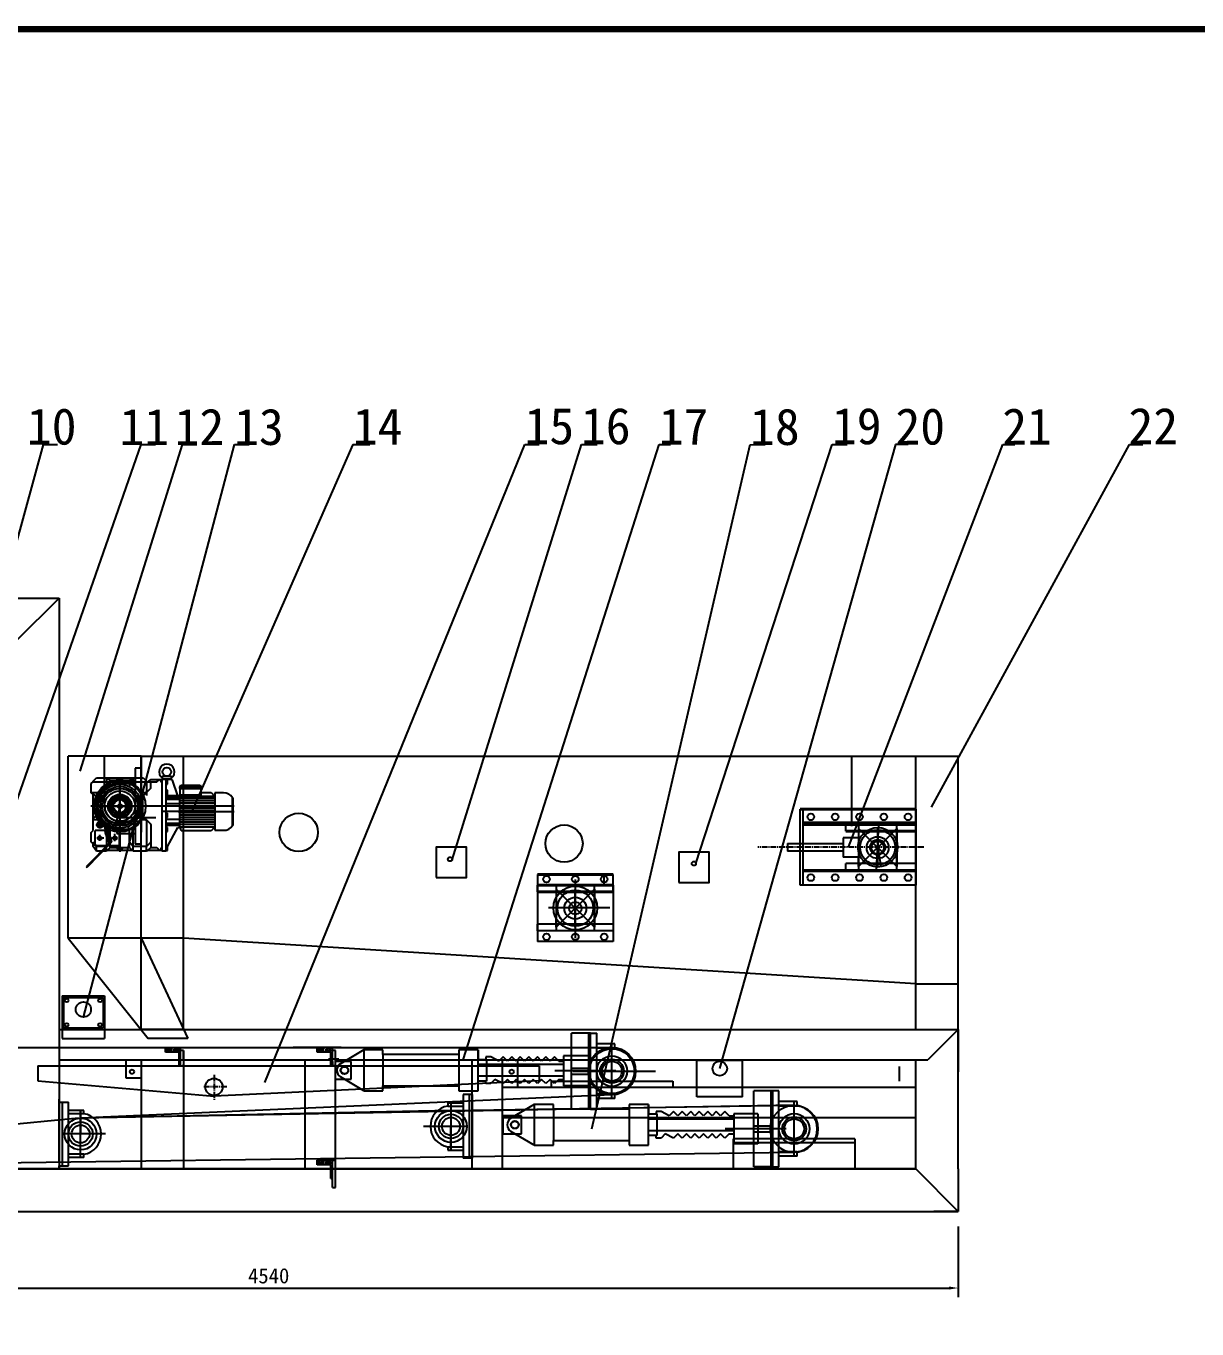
# Model space of a CAD drawing. Header units: millimetres. Extents: x 354 to 12360, y 282 to 8863.
# Drawn here: x 3442 to 7297, y 4573 to 8863 of the extents above; entities that cross this region are included whole.
import ezdxf

# ---------------------------------------------------------------- set-up
doc = ezdxf.new("R2010")
doc.units = ezdxf.units.MM
doc.linetypes.add('CENTER2', pattern=[28.575, 19.05, -3.175, 3.175, -3.175])
doc.linetypes.add('DASHDOT', pattern=[390.789474, 195.394737, -97.697368, 0, -97.697368])
for name, color, linetype in [('LC-004-002-----0', 7, 'Continuous'), ('LC-005-008-----0', 7, 'Continuous'), ('LC-007-006-MLN-0', 7, 'Continuous')]:
    doc.layers.add(name, color=color, linetype=linetype)
doc.styles.get("Standard").update_dxf_attribs({"font": ''})
doc.styles.get('Standard').set_extended_font_data('SimSun')
doc.dimstyles.new('ISO-25', dxfattribs={"dimtxt": 200, "dimasz": 180, "dimexe": 30, "dimexo": 50, "dimgap": 15, "dimtad": 1, "dimtxsty": 'Standard', "dimcen": 2.5, "dimadec": 0, "dimazin": 0, "dimtfac": 1, "dimtmove": 0, "dimatfit": 3, "dimfxl": 0, "dimarcsym": 0})

# ---------------------------------------------------------------- blocks, each defined once
blk = doc.blocks.new('*D2')
at = {"color": 0, "lineweight": -2, "transparency": 16777216}
for p, q in [((1970.7, 4909.7), (1970.7, 4677.6)), ((6510.7, 4909.7), (6510.7, 4677.6)), ((2000.7, 4707.6), (6480.7, 4707.6))]:
    blk.add_line(p, q, dxfattribs=at)
at = {"color": 0, "transparency": 16777216}
for points in [[(2000.7, 4712.6), (2000.7, 4702.6), (1970.7, 4707.6)], [(6480.7, 4712.6), (6480.7, 4702.6), (6510.7, 4707.6)]]:
    blk.add_solid(points, dxfattribs=at)
at = {"layer": 'Defpoints', "color": 0, "transparency": 16777216}
for p in [(1970.7, 4959.7), (6510.7, 4959.7), (6510.7, 4707.6)]:
    blk.add_point(p, dxfattribs=at)
at = {"color": 0, "transparency": 16777216, "insert": (4240.7, 4747.6), "char_height": 50, "attachment_point": 5}
blk.add_mtext('4540', dxfattribs=at)

msp = doc.modelspace()

# ---------------------------------------------------------------- hatches: boundary and pattern name
h = msp.add_hatch()
h.set_pattern_fill('ANSI37', scale=2, style=0)
h.set_pattern_definition([(135, (8741.947, 4547.212), (4.490128, 4.490128), []), (45, (8741.947, 4547.212), (4.490128, -4.490128), [])])
h.paths.add_polyline_path([(3933.71, 5499.737), (3950.71, 5499.737), (3950.71, 5489.737), (3929.71, 5489.737), (3929.71, 5493.737)])
h.paths.add_polyline_path([(3900.71, 5499.737), (3917.71, 5499.737), (3921.71, 5493.737), (3921.71, 5489.737), (3900.71, 5489.737)])
h = msp.add_hatch()
h.set_pattern_fill('ANSI37', scale=2, style=0)
h.set_pattern_definition([(135, (9241.947, 4547.212), (4.490128, 4.490128), []), (45, (9241.947, 4547.212), (4.490128, -4.490128), [])])
h.paths.add_polyline_path([(4429.71, 5489.737), (4429.71, 5493.737), (4433.71, 5499.737), (4450.71, 5499.737), (4450.71, 5489.737)])
h.paths.add_polyline_path([(4400.71, 5499.737), (4417.71, 5499.737), (4421.71, 5493.737), (4421.71, 5489.737), (4400.71, 5489.737)])
h = msp.add_hatch()
h.set_pattern_fill('ANSI31', scale=2, style=0)
h.set_pattern_definition([(135, (8741.947, 4547.212), (4.490128, 4.490128), [])])
h.paths.add_polyline_path([(3929.71, 5489.737), (3950.71, 5489.737), (3950.71, 5462.237), (3945.71, 5462.237), (3945.71, 5484.737), (3929.71, 5484.737)])
h.paths.add_polyline_path([(3945.71, 5462.237), (3950.71, 5462.237), (3950.71, 5439.737), (3945.71, 5439.737)])
h.paths.add_polyline_path([(3900.71, 5489.737), (3921.71, 5489.737), (3921.71, 5484.737), (3900.71, 5484.737)])
h = msp.add_hatch()
h.set_pattern_fill('ANSI31', scale=2, style=0)
h.set_pattern_definition([(135, (9241.947, 4547.212), (4.490128, 4.490128), [])])
h.paths.add_polyline_path([(4429.71, 5489.737), (4450.71, 5489.737), (4450.71, 5462.237), (4445.71, 5462.237), (4445.71, 5484.737), (4429.71, 5484.737)])
h.paths.add_polyline_path([(4445.71, 5462.237), (4450.71, 5462.237), (4450.71, 5439.737), (4445.71, 5439.737)])
h.paths.add_polyline_path([(4400.71, 5489.737), (4421.71, 5489.737), (4421.71, 5484.737), (4400.71, 5484.737)])
h = msp.add_hatch()
h.set_pattern_fill('ANSI37', scale=2, style=0)
h.set_pattern_definition([(135, (9241.657, 4176.141), (4.490128, 4.490128), []), (45, (9241.657, 4176.141), (4.490128, -4.490128), [])])
h.paths.add_polyline_path([(4433.42, 5128.665), (4450.42, 5128.665), (4450.42, 5118.665), (4429.42, 5118.665), (4429.42, 5122.665)])
h.paths.add_polyline_path([(4400.42, 5128.665), (4417.42, 5128.665), (4421.42, 5122.665), (4421.42, 5118.665), (4400.42, 5118.665)])
h = msp.add_hatch()
h.set_pattern_fill('ANSI31', scale=2, style=0)
h.set_pattern_definition([(135, (9241.657, 4176.141), (4.490128, 4.490128), [])])
h.paths.add_polyline_path([(4429.42, 5118.665), (4450.42, 5118.665), (4450.42, 5091.165), (4445.42, 5091.165), (4445.42, 5113.665), (4429.42, 5113.665)])
h.paths.add_polyline_path([(4445.42, 5091.165), (4450.42, 5091.165), (4450.42, 5068.665), (4445.42, 5068.665)])
h.paths.add_polyline_path([(4400.42, 5118.665), (4421.42, 5118.665), (4421.42, 5113.665), (4400.42, 5113.665)])

# ---------------------------------------------------------------- linework, layer by layer
at = {"color": 40, "true_color": 0xf8d731}
for p, q in [((2914.389, 5351.978), (3499.074, 7485.182)), ((3348.398, 6131.737), (3821.273, 7485.182)), ((3499.074, 7485.182), (3545.316, 7485.182)), ((3619.761, 6409.96), (3956.637, 7485.182)), ((3630.71, 5599.737), (4127.891, 7485.182)), ((3821.273, 7485.182), (3867.844, 7485.182)), ((3956.637, 7485.182), (4003.794, 7485.182)), ((3986.596, 6272.483), (4518.739, 7485.182)), ((4127.891, 7485.182), (4176.704, 7485.182)), ((4227.766, 5384.443), (5083.959, 7485.182)), ((4517.805, 7485.042), (4574.237, 7485.182)), ((4844.64, 6117.703), (5270.029, 7485.182)), ((4881.515, 5459.237), (5525.73, 7485.182)), ((5083.959, 7485.182), (5131.513, 7485.182)), ((5270.029, 7485.182), (5321.882, 7485.182)), ((5304.258, 5231.651), (5826.04, 7485.182)), ((5525.73, 7485.182), (5563.171, 7485.04)), ((5647.419, 6105.417), (6096.324, 7485.182)), ((5725.71, 5430.157), (6305.061, 7485.182)), ((5825.517, 7483.854), (5875.32, 7485.182)), ((6096.324, 7485.182), (6145.033, 7485.182)), ((6149.441, 6158.926), (6657.73, 7485.182)), ((6346.148, 7485.182), (6304.268, 7485.096)), ((6423.011, 6290.983), (7074.122, 7485.182)), ((6657.73, 7485.182), (6697.566, 7485.182)), ((7074.122, 7485.182), (7118.298, 7485.182))]:
    msp.add_line(p, q, dxfattribs=at)
at = {"color": 7}
for p, q in [((1970.71, 6979.737), (3550.71, 6979.737)), ((3410.71, 6839.737), (3550.71, 6979.737)), ((3470.71, 6979.737), (3550.71, 6979.737)), ((3550.71, 6979.737), (3550.71, 6839.737)), ((3550.71, 6979.737), (3550.71, 5099.737)), ((3820.71, 6459.237), (3580.71, 6459.237)), ((3580.71, 5859.237), (3580.71, 6459.237)), ((3700.71, 6294.237), (3700.71, 6459.237)), ((3820.71, 6459.237), (3820.71, 6209.237)), ((3820.71, 6459.237), (6510.71, 6459.237)), ((3820.71, 5559.237), (3820.71, 6459.237)), ((3960.71, 5559.237), (3960.71, 6459.237)), ((6160.71, 6228.877), (6160.71, 6459.237)), ((6370.71, 5559.237), (6370.71, 6459.237)), ((6510.71, 5559.237), (6510.71, 6459.237)), ((3820.71, 6419.237), (3800.71, 6419.237)), ((3800.71, 6419.237), (3800.71, 6169.237)), ((3891.41, 6392.937), (3899.307, 6395.037)), ((3891.41, 6392.937), (3919.41, 6392.937)), ((3891.41, 6386.683), (3891.41, 6392.937)), ((3911.512, 6395.037), (3919.41, 6392.937)), ((3919.41, 6392.937), (3919.41, 6386.683)), ((3656.21, 6369.137), (3663.21, 6374.037)), ((3656.21, 6338.337), (3656.21, 6369.137)), ((3663.21, 6376.837), (3674.41, 6388.037)), ((3663.21, 6374.037), (3663.21, 6376.837)), ((3663.21, 6374.037), (3838.21, 6374.037)), ((3674.41, 6388.037), (3827.01, 6388.037)), ((3706.61, 6388.037), (3706.61, 6363.448)), ((3706.61, 6388.037), (3719.21, 6379.637)), ((3719.21, 6379.849), (3719.21, 6360.856)), ((3719.21, 6379.849), (3800.71, 6379.849)), ((3719.21, 6379.637), (3719.21, 6360.645)), ((3719.21, 6379.637), (3782.21, 6379.637)), ((3739.51, 6379.637), (3747.088, 6388.037)), ((3740.71, 6383.653), (3740.71, 6369.207)), ((3740.71, 6369.418), (3800.71, 6369.418)), ((3750.71, 6390.137), (3750.71, 6323.987)), ((3750.71, 6383.653), (3750.71, 6204.397)), ((3750.71, 6294.449), (3750.71, 6366.237)), ((3754.332, 6388.037), (3761.91, 6379.637)), ((3782.21, 6379.637), (3794.81, 6388.037)), ((3782.21, 6379.637), (3782.21, 6360.645)), ((3794.81, 6363.448), (3794.81, 6388.037)), ((3825.61, 6325.737), (3851.885, 6352.012)), ((3827.01, 6388.037), (3838.21, 6376.837)), ((3838.21, 6376.837), (3838.21, 6374.037)), ((3838.21, 6374.037), (3838.21, 6341.837)), ((3838.21, 6374.037), (3844.51, 6374.037)), ((3838.21, 6350.025), (3838.21, 6329.025)), ((3844.51, 6374.037), (3852.91, 6381.737)), ((3844.51, 6374.037), (3872.51, 6374.037)), ((3852.91, 6381.737), (3885.11, 6381.737)), ((3852.91, 6354.486), (3852.91, 6374.037)), ((3872.51, 6374.037), (3881.26, 6381.737)), ((3885.11, 6381.737), (3885.11, 6378.237)), ((3885.11, 6381.737), (3888.61, 6381.737)), ((3891.41, 6383.137), (3888.61, 6381.737)), ((3922.21, 6381.737), (3888.61, 6381.737)), ((3888.61, 6381.737), (3888.61, 6147.237)), ((3891.41, 6383.137), (3891.41, 6386.683)), ((3919.41, 6383.137), (3891.41, 6383.137)), ((3919.41, 6383.137), (3891.41, 6383.137)), ((3908.994, 6373.337), (3900.986, 6373.337)), ((3901.91, 6381.737), (3901.91, 6150.737)), ((3901.91, 6380.197), (3901.91, 6366.477)), ((3908.07, 6380.197), (3901.91, 6380.197)), ((3901.91, 6366.477), (3908.07, 6366.477)), ((3908.07, 6366.477), (3908.07, 6380.197)), ((3919.41, 6386.683), (3919.41, 6383.137)), ((3922.21, 6381.737), (3919.41, 6383.137)), ((3922.186, 6381.737), (3922.21, 6381.737)), ((3942.16, 6328.537), (3924.17, 6380.326)), ((3948.46, 6356.887), (3951.96, 6363.187)), ((3948.46, 6356.887), (4018.46, 6356.887)), ((3948.46, 6352.687), (3948.46, 6356.887)), ((4018.46, 6352.687), (3948.46, 6352.687)), ((3949.86, 6352.687), (4017.06, 6352.687)), ((3949.86, 6330.092), (3949.86, 6352.687)), ((3951.96, 6363.187), (4014.96, 6363.187)), ((3983.46, 6365.287), (3983.46, 6352.687)), ((4014.96, 6363.187), (4018.46, 6356.887)), ((4017.06, 6352.687), (4017.06, 6330.092)), ((4018.46, 6356.887), (4018.46, 6352.687)), ((3681.498, 6338.337), (3656.21, 6338.337)), ((3662.51, 6333.406), (3656.21, 6338.337)), ((3662.51, 6333.406), (3672.31, 6325.737)), ((3662.51, 6214.437), (3662.51, 6333.406)), ((3672.31, 6325.737), (3672.31, 6262.737)), ((3675.81, 6325.737), (3684.302, 6325.737)), ((3675.81, 6325.737), (3675.81, 6262.737)), ((3750.71, 6232.359), (3750.71, 6334.43)), ((3750.71, 6232.147), (3750.71, 6334.218)), ((3750.71, 6326.299), (3750.71, 6262.599)), ((3750.71, 6326.087), (3750.71, 6262.387)), ((3817.117, 6325.737), (3825.61, 6325.737)), ((3834.71, 6338.337), (3819.921, 6338.337)), ((3825.61, 6325.737), (3825.61, 6262.737)), ((3908.994, 6339.737), (3900.986, 6339.737)), ((3908.07, 6346.597), (3901.91, 6346.597)), ((3901.91, 6346.597), (3901.91, 6332.877)), ((3901.91, 6332.877), (3908.07, 6332.877)), ((3948.46, 6315.882), (3901.91, 6315.882)), ((3942.16, 6328.537), (3904.01, 6328.537)), ((3948.46, 6321.887), (3904.01, 6321.887)), ((3908.07, 6332.877), (3908.07, 6346.597)), ((3948.46, 6328.537), (3942.16, 6328.537)), ((3948.46, 6224.237), (3948.46, 6328.537)), ((3948.46, 6225.637), (3948.46, 6327.137)), ((3948.46, 6327.137), (3950.56, 6327.137)), ((4063.61, 6319.329), (3948.46, 6319.329)), ((4063.61, 6311.521), (3948.46, 6311.521)), ((4017.06, 6330.092), (3949.86, 6330.092)), ((3950.56, 6327.137), (3951.081, 6330.092)), ((3950.56, 6327.137), (4061.86, 6327.137)), ((4017.06, 6339.737), (4051.287, 6339.737)), ((4051.287, 6339.737), (4061.86, 6327.137)), ((4061.86, 6327.137), (4063.61, 6327.137)), ((4063.61, 6337.987), (4063.61, 6214.787)), ((4092.31, 6337.987), (4063.61, 6337.987)), ((4121.71, 6230.537), (4121.71, 6322.237)), ((4123.81, 6232.637), (4123.81, 6320.137)), ((4127.52, 6294.237), (3655.51, 6294.237)), ((3672.31, 6304.737), (3662.51, 6297.159)), ((3662.51, 6291.315), (3672.31, 6283.737)), ((3720.96, 6294.449), (3670.21, 6294.449)), ((3720.96, 6294.237), (3670.21, 6294.237)), ((3687.97, 6294.025), (3813.449, 6294.025)), ((3718.86, 6294.449), (3782.56, 6294.449)), ((3718.86, 6294.237), (3782.56, 6294.237)), ((3726.63, 6300.537), (3730.677, 6300.537)), ((3726.63, 6300.537), (3726.63, 6287.937)), ((3726.63, 6287.937), (3730.677, 6287.937)), ((3750.71, 6294.237), (3735.013, 6223.969)), ((3750.71, 6264.699), (3750.71, 6143.949)), ((3750.71, 6264.487), (3750.71, 6143.737)), ((3831.21, 6294.449), (3780.46, 6294.449)), ((3831.21, 6294.237), (3780.46, 6294.237)), ((3948.46, 6276.387), (3887.113, 6276.387)), ((3908.994, 6264.137), (3900.986, 6264.137)), ((3948.46, 6301.869), (3901.91, 6301.869)), ((3901.91, 6270.997), (3901.91, 6257.277)), ((3908.07, 6270.997), (3901.91, 6270.997)), ((3908.07, 6257.277), (3908.07, 6270.997)), ((3942.685, 6276.387), (4063.61, 6276.387)), ((4063.61, 6303.714), (3948.46, 6303.714)), ((4063.61, 6295.906), (3948.46, 6295.906)), ((4063.61, 6288.098), (3948.46, 6288.098)), ((4063.61, 6280.291), (3948.46, 6280.291)), ((4063.61, 6272.483), (3948.46, 6272.483)), ((4063.61, 6264.675), (3948.46, 6264.675)), ((4060.6, 6276.387), (4126.82, 6276.387)), ((5990.71, 6033.926), (5990.71, 6283.926)), ((6000.71, 6033.926), (6000.71, 6283.926)), ((6370.71, 6283.926), (6370.71, 6033.926)), ((3672.31, 6262.737), (3662.51, 6255.067)), ((3662.51, 6250.137), (3681.498, 6250.137)), ((3673.01, 6233.337), (3698.21, 6233.337)), ((3675.81, 6262.737), (3684.302, 6262.737)), ((3685.61, 6240.207), (3679.66, 6236.772)), ((3679.66, 6236.772), (3679.66, 6229.901)), ((3679.66, 6229.901), (3685.61, 6226.466)), ((3685.61, 6220.737), (3685.61, 6245.937)), ((3691.56, 6236.772), (3685.61, 6240.207)), ((3685.61, 6226.466), (3691.56, 6229.901)), ((3691.56, 6229.901), (3691.56, 6236.772)), ((3704.318, 6234.236), (3699.488, 6232.942)), ((3699.488, 6232.942), (3715.017, 6174.986)), ((3704.318, 6234.236), (3719.847, 6176.28)), ((3706.61, 6225.025), (3706.61, 6161.237)), ((3719.21, 6220.156), (3738.81, 6241.737)), ((3738.81, 6241.737), (3762.61, 6241.737)), ((3820.71, 6244.237), (3750.71, 6244.237)), ((3869.511, 6255.827), (3754.227, 6255.827)), ((3762.61, 6241.737), (3782.21, 6220.156)), ((3794.81, 6161.237), (3794.81, 6225.025)), ((3825.61, 6262.737), (3817.117, 6262.737)), ((3819.921, 6250.137), (3834.71, 6250.137)), ((3820.71, 5859.237), (3820.71, 6244.237)), ((3825.61, 6262.737), (3851.885, 6236.462)), ((3838.21, 6246.637), (3838.21, 6161.237)), ((3852.91, 6233.987), (3852.91, 6177.386)), ((3901.91, 6257.277), (3908.07, 6257.277)), ((3948.46, 6250.904), (3901.91, 6250.904)), ((3948.46, 6236.892), (3901.91, 6236.892)), ((3901.91, 6224.097), (3901.91, 6210.377)), ((3908.07, 6224.097), (3901.91, 6224.097)), ((3948.46, 6230.887), (3904.01, 6230.887)), ((3908.07, 6161.985), (3942.16, 6224.237)), ((3908.07, 6210.377), (3908.07, 6224.097)), ((3942.16, 6224.237), (3948.46, 6224.237)), ((4063.61, 6256.867), (3948.46, 6256.867)), ((4063.61, 6249.06), (3948.46, 6249.06)), ((4063.61, 6241.252), (3948.46, 6241.252)), ((4063.61, 6233.444), (3948.46, 6233.444)), ((3950.56, 6225.637), (3948.46, 6225.637)), ((4061.86, 6225.637), (3950.56, 6225.637)), ((3952.781, 6213.037), (3950.56, 6225.637)), ((4061.86, 6225.637), (4051.287, 6213.037)), ((4063.61, 6225.637), (4061.86, 6225.637)), ((6140.71, 6211.926), (6140.71, 6233.926)), ((6183.012, 6233.926), (6183.012, 6083.926)), ((6241.523, 6084.043), (6249.897, 6233.81)), ((6245.71, 6223.926), (6245.71, 6158.926)), ((6308.408, 6083.926), (6308.408, 6233.926)), ((6370.71, 6211.926), (6370.71, 6233.926)), ((6370.71, 6211.926), (6370.71, 6225.899)), ((3656.21, 6208.137), (3662.51, 6214.437)), ((3656.21, 6177.337), (3656.21, 6208.137)), ((3669.664, 6164.234), (3669.664, 6214.234)), ((3749.664, 6214.234), (3669.664, 6214.234)), ((3697.648, 6189.234), (3674.92, 6189.234)), ((3684.664, 6180.265), (3684.664, 6199.674)), ((3703.371, 6218.453), (3700.473, 6217.676)), ((3700.473, 6217.676), (3708.237, 6188.699)), ((3701.033, 6202.419), (3718.482, 6207.089)), ((3711.098, 6220.523), (3708.2, 6219.747)), ((3711.135, 6189.475), (3708.237, 6188.699)), ((3711.098, 6220.523), (3723.187, 6175.406)), ((3719.21, 6158.437), (3719.21, 6220.156)), ((3743.493, 6189.234), (3724.65, 6189.234)), ((3778.01, 6213.737), (3727.61, 6213.737)), ((3734.664, 6179.295), (3734.664, 6202.779)), ((3740.71, 6219.055), (3740.71, 6204.609)), ((3740.71, 6219.055), (3800.71, 6219.055)), ((3740.71, 6204.609), (3800.71, 6204.609)), ((3749.664, 6164.234), (3749.664, 6214.234)), ((3782.21, 6158.437), (3782.21, 6220.156)), ((3908.994, 6217.237), (3900.986, 6217.237)), ((3901.91, 6210.377), (3908.07, 6210.377)), ((4051.287, 6213.037), (3952.781, 6213.037)), ((4063.61, 6214.787), (4092.31, 6214.787)), ((6131.62, 6189.762), (6131.62, 6126.036)), ((6183.012, 6189.762), (6131.62, 6189.762)), ((6183.012, 6220.597), (6183.012, 6189.762)), ((6308.408, 6095.201), (6183.012, 6220.597)), ((6183.012, 6095.201), (6308.408, 6220.597)), ((6245.71, 6095.899), (6245.71, 6219.899)), ((6308.408, 6220.597), (6308.408, 6095.201)), ((3719.847, 6176.28), (3640.162, 6094.762)), ((3723.187, 6175.406), (3642.307, 6092.665)), ((3662.51, 6171.037), (3656.21, 6177.337)), ((3662.51, 6175.937), (3662.51, 6171.037)), ((3673.359, 6162.535), (3662.51, 6175.937)), ((3662.51, 6161.937), (3662.51, 6171.037)), ((3674.41, 6145.837), (3662.51, 6161.937)), ((3749.664, 6164.234), (3669.664, 6164.234)), ((3674.41, 6145.837), (3674.41, 6161.237)), ((3706.61, 6145.837), (3674.41, 6145.837)), ((3705, 6161.237), (3676.079, 6161.237)), ((3706.61, 6145.837), (3706.61, 6161.237)), ((3709.41, 6148.637), (3706.61, 6145.837)), ((3719.21, 6175.937), (3707.657, 6162.459)), ((3709.41, 6148.637), (3719.21, 6158.437)), ((3792.01, 6148.637), (3709.41, 6148.637)), ((3719.847, 6176.28), (3715.017, 6174.986)), ((3719.21, 6158.437), (3782.21, 6158.437)), ((3747.088, 6148.637), (3739.51, 6158.437)), ((3761.91, 6158.437), (3754.332, 6148.637)), ((3793.762, 6162.459), (3782.21, 6175.937)), ((3782.21, 6158.437), (3792.01, 6148.637)), ((3794.81, 6145.837), (3792.01, 6148.637)), ((3794.81, 6145.837), (3794.81, 6161.237)), ((3838.21, 6145.837), (3794.81, 6145.837)), ((3836.76, 6161.237), (3796.419, 6161.237)), ((3820.71, 6169.237), (3800.71, 6169.237)), ((3838.21, 6145.837), (3838.21, 6161.237)), ((3841.476, 6148.637), (3838.21, 6145.837)), ((3851.885, 6174.912), (3839.235, 6162.262)), ((3841.476, 6148.637), (3852.91, 6158.437)), ((3888.61, 6148.637), (3841.476, 6148.637)), ((3852.91, 6175.937), (3852.91, 6158.437)), ((3852.91, 6158.437), (3872.51, 6158.437)), ((3872.51, 6158.437), (3881.26, 6148.637)), ((3885.11, 6152.137), (3885.11, 6148.637)), ((3888.61, 6147.237), (3901.91, 6147.237)), ((3908.994, 6155.637), (3900.986, 6155.637)), ((3901.91, 6162.497), (3901.91, 6148.777)), ((3908.07, 6162.497), (3901.91, 6162.497)), ((3901.91, 6147.237), (3901.91, 6150.737)), ((3901.91, 6148.777), (3908.07, 6148.777)), ((3908.07, 6148.777), (3908.07, 6162.497)), ((5949.159, 6171.774), (5949.159, 6146.079)), ((5949.159, 6171.774), (6131.62, 6171.774)), ((6131.62, 6146.079), (5949.159, 6146.079)), ((6245.71, 6158.926), (6256.476, 6094.824)), ((3640.162, 6094.762), (3642.307, 6092.665)), ((6183.012, 6126.036), (6131.62, 6126.036)), ((6140.71, 6083.926), (6140.71, 6105.926)), ((6370.71, 6105.926), (6140.71, 6105.926)), ((6183.012, 6095.201), (6183.012, 6126.036)), ((6370.71, 6105.926), (6370.71, 6083.926)), ((5125.225, 6069.237), (5125.225, 5849.237)), ((5250.225, 6053.072), (5250.225, 5859.536)), ((5345.225, 6034.237), (5345.225, 6069.237)), ((5375.225, 6034.237), (5375.225, 6069.237)), ((6370.71, 6083.926), (6000.71, 6083.926)), ((6370.71, 6078.926), (6000.71, 6078.926)), ((5125.225, 6012.237), (5125.225, 6034.237)), ((5187.527, 6034.237), (5187.527, 5884.237)), ((5187.527, 6020.907), (5187.527, 5990.072)), ((5312.923, 5895.511), (5187.527, 6020.907)), ((5187.527, 5895.511), (5312.923, 6020.907)), ((5250.225, 5896.209), (5250.225, 6020.209)), ((5312.923, 5884.237), (5312.923, 6034.237)), ((5312.923, 6020.907), (5312.923, 5895.511)), ((5375.225, 6034.237), (5375.225, 5849.237)), ((5375.225, 6012.237), (5375.225, 6034.237)), ((5375.225, 6012.237), (5375.225, 6026.209)), ((6370.71, 6033.926), (5990.71, 6033.926)), ((5363.7, 5959.237), (5161.943, 5959.237)), ((5187.527, 5895.511), (5187.527, 5926.346)), ((5125.225, 5884.237), (5125.225, 5906.237)), ((5375.225, 5906.237), (5125.225, 5906.237)), ((5375.225, 5884.237), (5125.225, 5884.237)), ((5375.225, 5906.237), (5375.225, 5884.237)), ((3820.71, 5859.237), (3580.71, 5859.237)), ((3580.71, 5859.237), (3844.31, 5529.737)), ((3820.71, 5859.237), (3974.476, 5529.737)), ((3960.71, 5859.237), (3820.71, 5859.237)), ((6370.71, 5709.237), (3960.71, 5859.237)), ((5375.225, 5849.237), (5125.225, 5849.237)), ((6370.71, 5709.237), (6510.71, 5709.237)), ((3560.71, 5669.737), (3700.71, 5669.737)), ((3560.71, 5669.737), (3560.71, 5529.737)), ((3565.71, 5664.737), (3565.71, 5564.237)), ((3565.71, 5664.737), (3695.71, 5664.737)), ((3695.71, 5664.737), (3695.71, 5564.237)), ((3700.71, 5669.737), (3700.71, 5529.737)), ((3550.71, 5559.237), (6510.71, 5559.237)), ((3565.71, 5564.237), (3695.71, 5564.237)), ((3960.71, 5559.237), (3820.71, 5559.237)), ((5237.71, 5296.737), (5237.71, 5546.737)), ((5300.71, 5546.737), (5237.71, 5546.737)), ((5294.71, 5296.737), (5294.71, 5546.737)), ((5300.71, 5546.737), (5320.71, 5546.737)), ((5300.71, 5296.737), (5300.71, 5546.737)), ((5320.71, 5296.737), (5320.71, 5546.737)), ((6370.71, 5559.237), (6370.71, 5559.237)), ((6510.71, 5559.237), (6410.71, 5459.237)), ((6430.71, 5559.237), (6510.71, 5559.237)), ((6510.71, 5559.237), (6510.71, 5419.237)), ((6510.71, 5099.737), (6510.71, 5559.237)), ((3340.71, 5499.737), (5370.71, 5499.737)), ((3560.71, 5529.737), (3700.71, 5529.737)), ((3974.476, 5529.737), (3844.31, 5529.737)), ((3900.71, 5489.737), (3900.71, 5499.737)), ((3917.71, 5499.737), (3921.71, 5493.737)), ((3921.71, 5484.737), (3921.71, 5493.737)), ((3933.71, 5499.737), (3929.71, 5493.737)), ((3929.71, 5484.737), (3929.71, 5493.737)), ((3950.71, 5489.737), (3950.71, 5499.737)), ((4478.853, 5499.737), (4321.458, 5499.737)), ((4400.71, 5489.737), (4400.71, 5499.737)), ((4417.71, 5499.737), (4421.71, 5493.737)), ((4421.71, 5484.737), (4421.71, 5493.737)), ((4433.71, 5499.737), (4429.71, 5493.737)), ((4429.71, 5484.737), (4429.71, 5493.737)), ((4450.71, 5489.737), (4450.71, 5499.737)), ((4553.584, 5491.96), (4477.193, 5446.377)), ((4616.981, 5491.96), (4553.584, 5491.96)), ((4553.584, 5491.96), (4553.584, 5357.241)), ((4616.981, 5476.11), (4616.981, 5491.96)), ((4930.11, 5491.96), (4866.712, 5491.96)), ((4866.712, 5491.96), (4866.712, 5476.11)), ((4866.712, 5491.96), (4866.712, 5357.241)), ((4930.11, 5491.96), (4930.11, 5460.261)), ((4930.11, 5357.241), (4930.11, 5491.96)), ((5380.71, 5511.365), (5320.71, 5511.365)), ((5380.71, 5496.918), (5320.71, 5496.918)), ((5370.71, 5332.109), (5370.71, 5511.365)), ((5380.71, 5496.918), (5380.71, 5511.365)), ((3550.71, 5459.237), (3550.71, 5329.737)), ((3550.71, 5459.237), (4445.71, 5459.237)), ((3770.71, 5459.237), (3770.71, 5399.237)), ((3820.71, 5459.237), (3820.71, 5099.737)), ((3900.71, 5484.737), (3900.71, 5489.737)), ((3921.71, 5489.737), (3900.71, 5489.737)), ((3945.71, 5484.737), (3900.71, 5484.737)), ((3960.71, 5489.737), (3929.71, 5489.737)), ((3945.71, 5439.737), (3945.71, 5484.737)), ((3950.71, 5439.737), (3950.71, 5489.737)), ((3960.71, 5459.237), (3960.71, 5489.737)), ((3960.71, 5489.737), (3960.71, 5099.737)), ((4360.71, 5099.737), (4360.71, 5459.237)), ((4421.71, 5489.737), (4400.71, 5489.737)), ((4400.71, 5484.737), (4400.71, 5489.737)), ((4445.71, 5484.737), (4400.71, 5484.737)), ((4460.71, 5489.737), (4429.71, 5489.737)), ((4437.274, 5462.237), (4471.863, 5462.237)), ((4445.71, 5439.737), (4445.71, 5484.737)), ((4450.71, 5439.737), (4450.71, 5489.737)), ((4450.71, 5453.961), (4450.71, 5439.737)), ((4460.71, 5459.237), (4460.71, 5489.737)), ((4460.71, 5448.301), (4460.71, 5459.237)), ((4460.71, 5459.237), (6410.71, 5459.237)), ((4512.177, 5453.961), (4460.71, 5453.961)), ((4512.177, 5395.239), (4512.177, 5453.961)), ((4693.298, 5476.11), (4616.981, 5476.11)), ((4616.981, 5476.11), (4616.981, 5373.09)), ((4866.712, 5476.11), (4693.298, 5476.11)), ((4910.71, 5099.737), (4910.71, 5459.237)), ((4930.11, 5460.261), (4957.687, 5460.261)), ((4955.959, 5468.584), (4955.959, 5460.261)), ((4971.657, 5468.584), (4955.959, 5468.584)), ((4957.687, 5460.261), (4957.687, 5444.412)), ((4957.687, 5460.261), (4957.687, 5388.939)), ((4998.702, 5454.522), (4971.657, 5468.584)), ((5012.863, 5468.584), (4998.702, 5454.522)), ((5010.71, 5099.737), (5010.71, 5459.237)), ((5026.826, 5454.522), (5012.863, 5468.584)), ((5040.987, 5468.584), (5026.826, 5454.522)), ((5054.951, 5454.522), (5040.987, 5468.584)), ((5069.112, 5468.584), (5054.951, 5454.522)), ((5060.71, 5369.237), (5060.71, 5459.237)), ((5083.075, 5454.522), (5069.112, 5468.584)), ((5097.237, 5468.584), (5083.075, 5454.522)), ((5111.2, 5454.522), (5097.237, 5468.584)), ((5125.361, 5468.584), (5111.2, 5454.522)), ((5139.325, 5454.522), (5125.361, 5468.584)), ((5153.486, 5468.584), (5139.325, 5454.522)), ((5167.449, 5454.522), (5153.486, 5468.584)), ((5181.61, 5468.584), (5167.449, 5454.522)), ((5195.574, 5454.522), (5181.61, 5468.584)), ((5195.574, 5454.522), (5211.463, 5454.522)), ((5211.463, 5472.148), (5211.463, 5373.883)), ((5290.71, 5472.148), (5211.463, 5472.148)), ((5800.71, 5457.112), (5650.71, 5457.112)), ((5650.71, 5337.112), (5650.71, 5457.112)), ((5800.71, 5337.112), (5800.71, 5457.112)), ((6370.71, 5099.737), (6370.71, 5459.237)), ((3480.71, 5439.737), (5130.71, 5439.737)), ((3480.71, 5439.737), (3480.71, 5389.737)), ((3945.71, 5439.737), (3950.71, 5439.737)), ((3950.71, 5439.737), (3949.428, 5439.737)), ((3950.069, 5439.737), (3960.71, 5439.737)), ((3960.71, 5439.737), (3955.389, 5439.737)), ((4460.71, 5439.737), (4445.71, 5439.737)), ((4460.71, 5088.801), (4460.71, 5448.301)), ((4930.11, 5444.412), (5211.463, 5444.412)), ((5130.71, 5439.737), (5130.71, 5389.737)), ((5383.213, 5423.015), (5182.314, 5423.015)), ((5237.71, 5431.737), (5294.71, 5431.737)), ((5237.71, 5411.737), (5294.71, 5411.737)), ((5242.808, 5421.737), (5514.214, 5421.737)), ((6316.597, 5437.173), (6316.597, 5389.173)), ((3480.71, 5389.737), (4060.71, 5339.737)), ((3770.71, 5399.237), (3820.71, 5399.237)), ((5130.71, 5389.737), (4060.71, 5339.737)), ((4460.71, 5395.239), (4512.177, 5395.239)), ((4553.584, 5357.241), (4477.193, 5402.824)), ((4616.981, 5357.241), (4616.981, 5373.09)), ((4616.981, 5373.09), (4709.697, 5373.09)), ((4709.697, 5373.09), (4866.712, 5373.09)), ((5211.463, 5404.789), (4930.11, 5404.789)), ((4957.687, 5388.939), (4930.11, 5388.939)), ((4955.959, 5380.616), (4955.959, 5388.939)), ((4971.657, 5380.616), (4955.959, 5380.616)), ((4985.62, 5394.678), (4971.657, 5380.616)), ((5012.863, 5380.616), (4985.62, 5394.678)), ((5010.71, 5369.237), (6370.71, 5369.237)), ((5026.826, 5394.678), (5012.863, 5380.616)), ((5040.987, 5380.616), (5026.826, 5394.678)), ((5054.951, 5394.678), (5040.987, 5380.616)), ((5069.112, 5380.616), (5054.951, 5394.678)), ((5083.075, 5394.678), (5069.112, 5380.616)), ((5097.237, 5380.616), (5083.075, 5394.678)), ((5111.2, 5394.678), (5097.237, 5380.616)), ((5125.361, 5380.616), (5111.2, 5394.678)), ((5139.325, 5394.678), (5125.361, 5380.616)), ((5153.486, 5380.616), (5139.325, 5394.678)), ((5167.449, 5394.678), (5153.486, 5380.616)), ((5181.61, 5380.616), (5167.449, 5394.678)), ((5170.71, 5389.237), (5170.71, 5369.237)), ((5170.71, 5389.237), (5570.71, 5389.237)), ((5195.574, 5394.678), (5181.61, 5380.616)), ((5195.574, 5394.678), (5211.463, 5394.678)), ((5290.71, 5373.883), (5211.463, 5373.883)), ((5570.71, 5389.237), (5570.71, 5369.237)), ((3550.71, 5119.737), (3550.71, 5329.737)), ((5370.71, 5343.737), (3621.474, 5267.339)), ((4460.71, 5123.801), (4460.71, 5333.801)), ((4553.584, 5357.241), (4616.981, 5357.241)), ((4866.712, 5357.241), (4930.11, 5357.241)), ((4910.71, 5344.919), (4880.71, 5344.919)), ((4880.71, 5344.777), (4880.71, 5134.777)), ((4910.71, 5344.777), (4880.71, 5344.777)), ((4900.71, 5344.777), (4900.71, 5134.777)), ((4910.71, 5344.777), (4910.71, 5134.777)), ((5380.71, 5346.555), (5320.71, 5346.555)), ((5380.71, 5332.109), (5320.71, 5332.109)), ((5380.71, 5332.109), (5380.71, 5346.555)), ((5800.71, 5337.112), (5650.71, 5337.112)), ((5837.71, 5106.737), (5837.71, 5356.737)), ((5920.71, 5356.737), (5837.71, 5356.737)), ((5894.71, 5106.737), (5894.71, 5356.737)), ((5900.71, 5106.737), (5900.71, 5356.737)), ((5920.71, 5106.737), (5920.71, 5356.737)), ((5980.71, 5321.365), (5920.71, 5321.365)), ((5970.71, 5142.109), (5970.71, 5321.365)), ((5980.71, 5306.918), (5980.71, 5321.365)), ((3551.474, 5319.798), (3581.474, 5319.798)), ((3561.474, 5109.798), (3561.474, 5319.798)), ((3581.474, 5109.798), (3581.474, 5319.798)), ((3632.062, 5292.66), (3581.474, 5292.66)), ((3632.062, 5281.716), (3581.474, 5281.716)), ((5970.71, 5309.737), (3621.474, 5267.339)), ((3621.474, 5292.66), (3621.474, 5219.854)), ((3621.474, 5136.936), (3621.474, 5292.66)), ((4840.71, 5292.277), (3621.474, 5267.339)), ((3632.062, 5281.716), (3632.062, 5292.66)), ((4830.121, 5317.639), (4880.71, 5317.639)), ((4830.121, 5317.639), (4830.121, 5306.695)), ((4830.121, 5306.695), (4880.71, 5306.695)), ((4840.71, 5317.639), (4840.71, 5161.915)), ((4840.71, 5292.277), (5970.71, 5309.737)), ((5114.479, 5312.4), (5038.088, 5266.817)), ((5177.876, 5312.4), (5114.479, 5312.4)), ((5114.479, 5312.4), (5114.479, 5177.681)), ((5177.876, 5296.551), (5177.876, 5312.4)), ((5254.192, 5296.551), (5177.876, 5296.551)), ((5177.876, 5296.551), (5177.876, 5193.53)), ((5300.71, 5296.737), (5237.71, 5296.737)), ((5427.607, 5296.551), (5254.192, 5296.551)), ((5300.71, 5296.737), (5320.71, 5296.737)), ((5491.004, 5312.4), (5427.607, 5312.4)), ((5427.607, 5312.4), (5427.607, 5296.551)), ((5427.607, 5312.4), (5427.607, 5177.681)), ((5491.004, 5312.4), (5491.004, 5280.701)), ((5491.004, 5177.681), (5491.004, 5312.4)), ((5491.004, 5280.701), (5518.582, 5280.701)), ((5516.854, 5289.024), (5516.854, 5280.701)), ((5532.552, 5289.024), (5516.854, 5289.024)), ((5518.582, 5280.701), (5518.582, 5264.852)), ((5518.582, 5280.701), (5518.582, 5209.38)), ((5559.596, 5274.962), (5532.552, 5289.024)), ((5573.758, 5289.024), (5559.596, 5274.962)), ((5587.721, 5274.962), (5573.758, 5289.024)), ((5601.882, 5289.024), (5587.721, 5274.962)), ((5615.846, 5274.962), (5601.882, 5289.024)), ((5630.007, 5289.024), (5615.846, 5274.962)), ((5643.97, 5274.962), (5630.007, 5289.024)), ((5658.131, 5289.024), (5643.97, 5274.962)), ((5672.095, 5274.962), (5658.131, 5289.024)), ((5686.256, 5289.024), (5672.095, 5274.962)), ((5700.219, 5274.962), (5686.256, 5289.024)), ((5714.381, 5289.024), (5700.219, 5274.962)), ((5728.344, 5274.962), (5714.381, 5289.024)), ((5742.505, 5289.024), (5728.344, 5274.962)), ((5756.469, 5274.962), (5742.505, 5289.024)), ((5772.358, 5280.656), (5772.358, 5182.39)), ((5851.604, 5280.656), (5772.358, 5280.656)), ((5800.846, 5307.112), (5800.71, 5307.112)), ((5851.604, 5280.656), (5851.604, 5182.39)), ((5980.71, 5306.918), (5920.71, 5306.918)), ((3615.161, 5266.958), (3305.653, 5237.47)), ((4892.756, 5239.737), (4750.949, 5239.737)), ((4840.71, 5234.721), (4840.71, 5239.737)), ((4840.71, 5161.915), (4840.71, 5234.721)), ((5010.71, 5269.237), (6370.71, 5269.237)), ((5011.604, 5274.401), (5011.604, 5215.679)), ((5073.072, 5274.401), (5011.604, 5274.401)), ((5073.072, 5215.679), (5073.072, 5274.401)), ((5491.004, 5264.852), (5772.358, 5264.852)), ((5756.469, 5274.962), (5772.358, 5274.962)), ((5837.71, 5241.737), (5894.71, 5241.737)), ((3703.607, 5214.798), (3571.089, 5214.798)), ((3621.474, 5219.854), (3621.474, 5214.839)), ((5011.604, 5215.679), (5073.072, 5215.679)), ((5114.479, 5177.681), (5038.088, 5223.264)), ((5177.876, 5177.681), (5177.876, 5193.53)), ((5177.876, 5193.53), (5270.592, 5193.53)), ((5270.592, 5193.53), (5427.607, 5193.53)), ((5772.358, 5225.229), (5491.004, 5225.229)), ((5518.582, 5209.38), (5491.004, 5209.38)), ((5516.854, 5201.057), (5516.854, 5209.38)), ((5532.552, 5201.057), (5516.854, 5201.057)), ((5546.515, 5215.119), (5532.552, 5201.057)), ((5573.758, 5201.057), (5546.515, 5215.119)), ((5587.721, 5215.119), (5573.758, 5201.057)), ((5601.882, 5201.057), (5587.721, 5215.119)), ((5615.846, 5215.119), (5601.882, 5201.057)), ((5630.007, 5201.057), (5615.846, 5215.119)), ((5643.97, 5215.119), (5630.007, 5201.057)), ((5658.131, 5201.057), (5643.97, 5215.119)), ((5672.095, 5215.119), (5658.131, 5201.057)), ((5686.256, 5201.057), (5672.095, 5215.119)), ((5700.219, 5215.119), (5686.256, 5201.057)), ((5714.381, 5201.057), (5700.219, 5215.119)), ((5728.344, 5215.119), (5714.381, 5201.057)), ((5742.505, 5201.057), (5728.344, 5215.119)), ((5756.469, 5215.119), (5742.505, 5201.057)), ((5944.108, 5231.523), (5743.209, 5231.523)), ((5756.469, 5215.119), (5772.358, 5215.119)), ((5770.71, 5099.737), (5770.71, 5199.237)), ((6170.71, 5199.237), (5770.71, 5199.237)), ((5837.71, 5221.737), (5894.71, 5221.737)), ((6170.71, 5199.237), (6170.71, 5099.737)), ((5970.71, 5153.737), (2301.508, 5104.742)), ((4830.121, 5172.859), (4880.71, 5172.859)), ((4830.121, 5172.859), (4830.121, 5161.915)), ((4830.121, 5161.915), (4880.71, 5161.915)), ((5114.479, 5177.681), (5177.876, 5177.681)), ((5427.607, 5177.681), (5491.004, 5177.681)), ((5770.71, 5187.304), (6170.71, 5187.304)), ((5851.604, 5182.39), (5772.358, 5182.39)), ((5980.71, 5156.555), (5920.71, 5156.555)), ((5980.71, 5142.109), (5980.71, 5156.555)), ((3550.71, 5099.737), (3550.71, 5109.798)), ((3550.71, 5109.798), (3581.474, 5109.798)), ((3632.062, 5147.881), (3581.474, 5147.881)), ((3632.062, 5136.936), (3581.474, 5136.936)), ((3632.062, 5136.936), (3632.062, 5147.881)), ((4400.42, 5128.665), (4450.42, 5128.665)), ((4400.42, 5118.665), (4400.42, 5128.665)), ((4421.42, 5118.665), (4400.42, 5118.665)), ((4400.42, 5113.665), (4400.42, 5118.665)), ((4445.42, 5113.665), (4400.42, 5113.665)), ((4417.42, 5128.665), (4421.42, 5122.665)), ((4421.42, 5113.665), (4421.42, 5122.665)), ((4433.42, 5128.665), (4429.42, 5122.665)), ((4429.42, 5113.665), (4429.42, 5122.665)), ((4450.42, 5118.665), (4429.42, 5118.665)), ((4445.42, 5068.665), (4445.42, 5113.665)), ((4450.42, 5128.665), (4460.42, 5128.665)), ((4450.42, 5118.665), (4450.42, 5128.665)), ((4450.42, 5038.665), (4450.42, 5118.665)), ((4460.42, 5038.665), (4460.42, 5128.665)), ((4910.71, 5134.777), (4880.71, 5134.777)), ((5770.71, 5114.711), (5770.71, 5134.711)), ((5900.71, 5106.737), (5837.71, 5106.737)), ((5900.71, 5106.737), (5920.71, 5106.737)), ((5980.71, 5142.109), (5920.71, 5142.109)), ((2110.71, 5099.737), (6370.71, 5099.737)), ((6370.71, 5099.737), (2110.71, 5099.737)), ((3550.71, 5099.737), (3672.464, 5099.737)), ((3560.71, 5099.737), (3580.71, 5099.737)), ((4445.42, 5068.665), (4450.42, 5068.665)), ((4450.42, 5068.665), (4449.138, 5068.665)), ((5810.71, 5099.737), (5785.346, 5099.737)), ((6370.71, 5099.737), (6510.71, 4959.737)), ((6510.71, 5099.737), (6510.71, 4959.737)), ((6510.71, 5099.737), (6510.71, 4959.737)), ((4450.42, 5038.665), (4460.42, 5038.665)), ((1970.71, 4959.737), (6510.71, 4959.737)), ((6510.71, 4959.737), (6430.71, 4959.737))]:
    msp.add_line(p, q, dxfattribs=at)
at = {"color": 7, "lineweight": 40}
for p, q in [((6370.71, 6283.926), (5990.71, 6283.926)), ((6370.71, 6238.926), (6000.71, 6238.926)), ((6370.71, 6233.926), (6000.71, 6233.926)), ((6370.71, 6211.926), (6140.71, 6211.926)), ((5375.225, 6069.237), (5125.225, 6069.237)), ((5375.225, 6034.237), (5125.225, 6034.237)), ((5375.225, 6012.237), (5125.225, 6012.237))]:
    msp.add_line(p, q, dxfattribs=at)
at = {"color": 7, "linetype": 'CENTER2'}
for p, q in [((6397.324, 6158.926), (5850.577, 6158.926)), ((4060.71, 5409.354), (4060.71, 5325.428)), ((4103.305, 5369.737), (4026.735, 5369.737))]:
    msp.add_line(p, q, dxfattribs=at)
at = {"lineweight": 40, "const_width": 20.382}
msp.add_lwpolyline([(364.557, 8853.104), (12349.358, 8853.104), (12349.358, 292.532), (364.557, 292.532)], close=True, dxfattribs=at)
at = {"color": 7}
for points in [[(4792.208, 6059.746), (4892.208, 6059.746), (4892.208, 6159.746), (4792.208, 6159.746)], [(5590.585, 6042.793), (5690.585, 6042.793), (5690.585, 6142.793), (5590.585, 6142.793)]]:
    msp.add_lwpolyline(points, close=True, dxfattribs=at)
for centre, radius in [((3905.41, 6407.637), 14), ((3750.71, 6294.237), 72), ((3750.71, 6294.237), 65), ((3750.71, 6294.449), 50), ((3750.71, 6294.025), 38.989), ((3750.71, 6294.237), 35), ((3750.71, 6294.237), 29.75), ((3750.71, 6294.237), 28.807), ((3750.71, 6294.025), 27.292), ((3750.71, 6294.237), 7), ((3750.71, 6294.025), 7), ((4339.556, 6208.113), 63.163), ((6025.71, 6258.926), 11), ((6105.71, 6258.926), 11), ((6185.71, 6258.926), 11), ((6265.71, 6258.926), 11), ((6345.71, 6258.926), 11), ((3685.61, 6233.337), 10.5), ((5213.268, 6171.308), 61.279), ((6245.71, 6158.926), 65), ((3684.664, 6189.234), 6), ((3734.664, 6189.234), 6), ((6245.71, 6158.926), 58), ((6245.71, 6157.899), 35.974), ((6245.71, 6158.926), 25), ((6245.71, 6157.899), 20.557), ((4837.947, 6119.756), 7), ((5640.419, 6105.417), 7), ((5155.225, 6054.237), 11), ((5250.225, 6054.237), 11), ((5345.225, 6054.237), 11), ((6025.71, 6058.926), 11), ((6105.71, 6058.926), 11), ((6185.71, 6058.926), 11), ((6265.71, 6058.926), 11), ((6345.71, 6058.926), 11), ((5250.225, 5959.237), 72), ((5250.225, 5958.209), 59.5), ((5250.225, 5958.209), 59.101), ((5250.225, 5958.209), 35.974), ((5250.225, 5958.209), 20.557), ((5155.225, 5864.237), 11), ((5250.225, 5864.237), 11), ((5345.225, 5864.237), 11), ((3575.71, 5654.737), 6), ((3630.71, 5624.737), 25), ((3685.71, 5654.737), 6), ((3575.71, 5574.237), 6), ((3685.71, 5574.237), 6), ((5370.71, 5421.737), 78), ((5370.71, 5421.737), 74), ((5370.71, 5421.737), 50), ((5370.71, 5421.737), 38.989), ((5370.71, 5421.737), 32.5), ((5725.71, 5430.157), 24), ((3790.71, 5419.737), 7), ((4490.187, 5424.6), 12.679), ((4490.187, 5424.6), 11.766), ((4490.187, 5424.6), 11.766), ((4490.187, 5424.6), 11.766), ((4490.187, 5424.6), 11.766), ((5040.71, 5419.737), 7), ((4060.71, 5369.737), 28.169), ((4840.71, 5239.777), 52.5), ((4840.71, 5239.777), 40), ((5970.71, 5231.737), 78), ((5970.71, 5231.737), 50), ((3621.474, 5214.839), 52.5), ((3621.474, 5214.798), 40), ((3621.474, 5214.798), 29.436), ((4840.71, 5239.777), 29.436), ((5051.082, 5245.04), 12.679), ((5051.082, 5245.04), 11.766), ((5051.082, 5245.04), 11.766), ((5051.082, 5245.04), 11.766), ((5051.082, 5245.04), 11.766), ((5970.71, 5231.737), 38.989), ((5970.71, 5231.737), 32.5)]:
    msp.add_circle(centre, radius, dxfattribs=at)
for centre, radius, start, end in [((3905.41, 6407.637), 25.2, 303.748989, 236.251011), ((3750.71, 6294.237), 75.844, 97.576496, 262.423504), ((3750.71, 6294.237), 80.5, 113.035684, 156.964316), ((3750.71, 6294.237), 80.5, 124.518108, 145.481892), ((3703.11, 6363.448), 3.5, 304.518108, 0), ((3750.71, 6294.237), 80.5, 23.035684, 66.964316), ((3798.31, 6363.448), 3.5, 180, 235.481892), ((3750.71, 6294.237), 80.5, 34.518108, 55.481892), ((3849.41, 6354.486), 3.5, 315, 0), ((3888.61, 6378.237), 3.5, 180, 270), ((3922.186, 6379.637), 2.1, 19.155612, 90), ((3681.498, 6341.837), 3.5, 270, 325.481892), ((3750.71, 6294.237), 22.617, 196.225124, 163.774876), ((3750.71, 6294.237), 21, 197.457603, 162.542397), ((3819.921, 6341.837), 3.5, 214.518108, 270), ((3834.71, 6341.837), 3.5, 270, 0), ((3904.01, 6330.637), 2.1, 180, 270), ((3904.01, 6323.987), 2.1, 180, 270), ((4093.235, 6304.399), 33.6, 32.06429, 91.578529), ((4121.71, 6320.137), 2.1, 0, 90), ((3750.71, 6294.237), 50, 179.757199, 270), ((3750.71, 6294.237), 80.5, 203.035684, 219.059297), ((3681.498, 6246.637), 3.5, 34.518108, 90), ((3750.71, 6294.237), 80.5, 214.518108, 219.059297), ((3750.71, 6294.237), 80.5, 227.122398, 235.481892), ((3750.71, 6294.237), 80.5, 227.122398, 246.964316), ((3703.11, 6225.025), 3.5, 0, 55.481892), ((3750.71, 6294.237), 80.5, 293.035684, 336.964316), ((3798.31, 6225.025), 3.5, 124.518108, 180), ((3750.71, 6294.237), 80.5, 304.518108, 325.481892), ((3819.921, 6246.637), 3.5, 90, 145.481892), ((3834.71, 6246.637), 3.5, 0, 90), ((3849.41, 6233.987), 3.5, 0, 45), ((3904.01, 6228.787), 2.1, 90, 180), ((4093.235, 6248.374), 33.6, 268.421471, 327.93571), ((4121.71, 6232.637), 2.1, 270, 0), ((3676.079, 6164.737), 3.5, 218.990994, 270), ((3705, 6164.737), 3.5, 270, 319.398706), ((3796.419, 6164.737), 3.5, 220.601294, 270), ((3836.76, 6164.737), 3.5, 270, 315), ((3849.41, 6177.386), 3.5, 315, 0), ((3888.61, 6152.137), 3.5, 90, 180), ((5370.71, 5421.737), 75.844, 277.576496, 82.423504), ((4490.187, 5424.6), 25.359, 120.824584, 239.175416), ((3621.474, 5214.798), 67.75, 278.99127, 81.00873), ((4840.71, 5239.777), 67.75, 98.99127, 261.00873), ((5970.71, 5231.737), 75.844, 277.576496, 82.423504), ((5051.082, 5245.04), 25.359, 120.824584, 239.175416)]:
    msp.add_arc(centre, radius, start, end, dxfattribs=at)
at = {"layer": 'LC-004-002-----0', "color": 7}
msp.add_circle((3750.71, 6294.237), 84.899, dxfattribs=at)
at = {"layer": 'LC-005-008-----0', "color": 7}
msp.add_circle((3750.71, 6294.237), 58.8, dxfattribs=at)
at = {"layer": 'LC-007-006-MLN-0', "color": 7, "linetype": 'DASHDOT'}
msp.add_line((3750.71, 6192.723), (3750.71, 6395.327), dxfattribs=at)

# ---------------------------------------------------------------- texts
at = {"color": 40, "true_color": 0xf8d731}
for s, p in [('10', (3444.843, 7485.04)), ('11', (3749.903, 7483.854)), ('12', (3931.141, 7483.854)), ('13', (4127.042, 7483.85)), ('14', (4517.805, 7485.042)), ('15', (5083.058, 7486.231)), ('16', (5268.758, 7486.225)), ('17', (5525.086, 7485.04)), ('18', (5825.517, 7483.854)), ('19', (6095.129, 7486.225)), ('20', (6304.268, 7485.096)), ('21', (6655.721, 7485.102)), ('22', (7071.36, 7486.269))]:
    msp.add_text(s, height=120, dxfattribs=at).set_placement(p)

# ---------------------------------------------------------------- dimensions: what is measured, and where the dimension line sits
dim = msp.add_linear_dim(base=(6510.71, 4707.628), p1=(1970.71, 4959.737), p2=(6510.71, 4959.737), dimstyle='ISO-25', override={"dimtxt": 50, "dimasz": 30})
dim.commit()
dim.dimension.update_dxf_attribs({"geometry": '*D2', "text_midpoint": (4240.71, 4747.628)})

doc.saveas('drawing.dxf')
